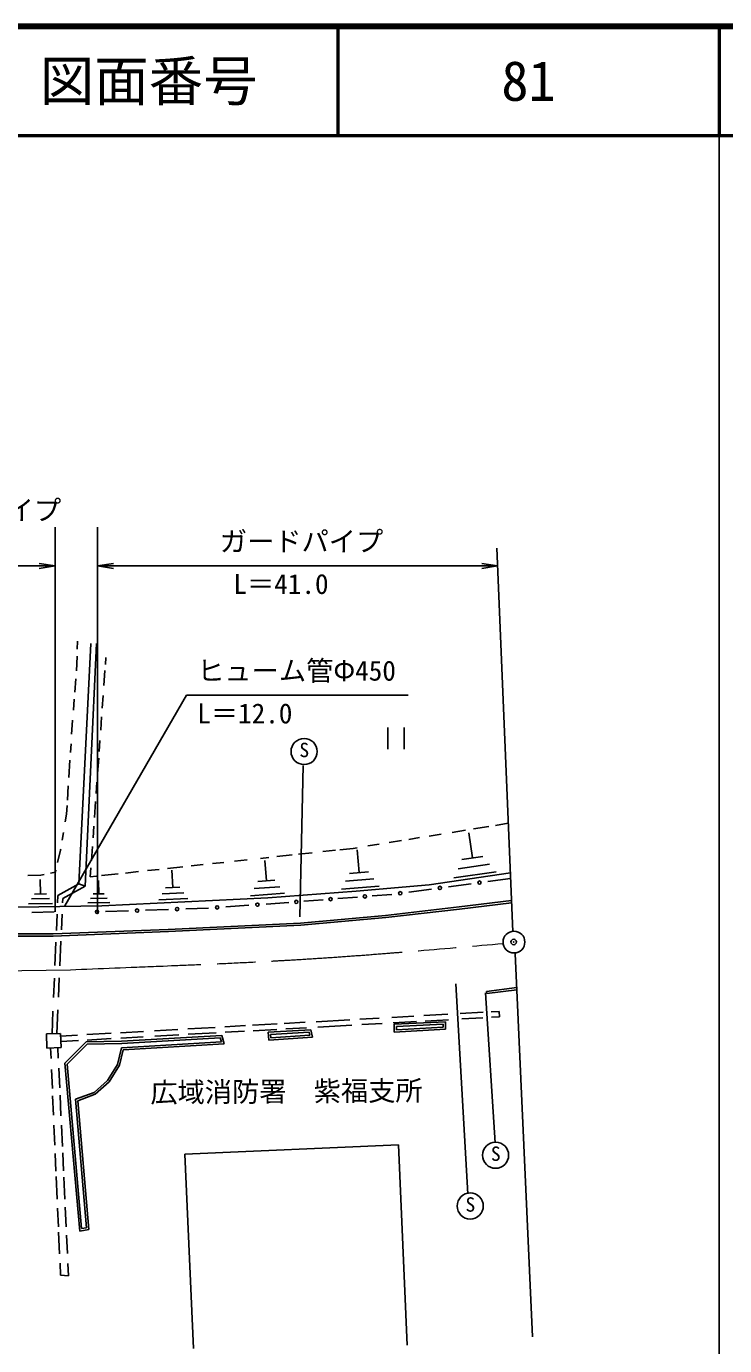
# Model space of a CAD drawing. Units: millimetres, scale not verified. Extents: x 40000 to 680000, y 20000 to 380000.
# Drawn here: x 515386 to 579500, y 258936 to 380000 of the extents above; entities that cross this region are included whole.
import ezdxf
from ezdxf.enums import TextEntityAlignment as Align

# ---------------------------------------------------------------- set-up
doc = ezdxf.new("R2010")
doc.units = ezdxf.units.MM
doc.header["$LTSCALE"] = 1000
doc.header["$PDMODE"] = 32
doc.header["$PDSIZE"] = 500
doc.linetypes.add('CHAIN', pattern=[18.5, 12, -1.5, 3.5, -1.5])
for name, color, linetype, lineweight in [('M-BGD', 7, 'Continuous', 25), ('M-BMK', 2, 'CHAIN', 13), ('M-BMK-SRVR', 3, 'Continuous', 25), ('M-STR-STR3', 7, 'Continuous', 25), ('M-STR-STRC', 7, 'Continuous', 25), ('M-TTL', 2, 'Continuous', 140), ('M-TTL-BAND', 7, 'Continuous', 25), ('M-TTL-LINE', 7, 'Continuous', 50), ('M-TTL-TXT', 7, 'Continuous', 13)]:
    doc.layers.add(name, color=color, linetype=linetype, lineweight=lineweight)
doc.layers.add('M-OTRS', color=6, linetype='Continuous')
doc.layers.add('M-STR-HTXT', color=7, linetype='Continuous')
doc.styles.add('ＭＳ ゴシック', font='')
doc.styles.get('ＭＳ ゴシック').set_extended_font_data('MS Gothic')

# ---------------------------------------------------------------- blocks, each defined once
blk = doc.blocks.new('open_arrow')
at = {"color": 0, "linetype": 'Continuous', "lineweight": -2}
blk.add_lwpolyline([(7.5, 1.25), (0, 0), (7.5, -1.25)], dxfattribs=at)

msp = doc.modelspace()

# ---------------------------------------------------------------- linework, layer by layer
at = {"layer": 'M-BGD'}
for p, q in [((520058, 322842), (520077, 323590)), ((521303, 323377), (520191, 301298)), ((521836, 323377), (520770, 301105)), ((520024, 321512), (520042, 322202)), ((522688, 322098), (522641, 321432)), ((519976, 320867), (520024, 321512)), ((522603, 320898), (522503, 319501)), ((519827, 318899), (519920, 320126)), ((522439, 318611), (522356, 317441)), ((519703, 317257), (519779, 318263)), ((519598, 315864), (519634, 316344)), ((522299, 316649), (522211, 315411)), ((519545, 315057), (519598, 315864)), ((548583, 313656), (548583, 315656)), ((550083, 315656), (550083, 313656)), ((519435, 313366), (519486, 314155)), ((522143, 314457), (522072, 313465)), ((519284, 311057), (519389, 312673)), ((522027, 312832), (521927, 311435)), ((519149, 308991), (519235, 310314)), ((521871, 310651), (521795, 309595)), ((521743, 308856), (521639, 307410)), ((518953, 307017), (519065, 307712)), ((519065, 307712), (519118, 308514)), ((521582, 306615), (521506, 305547)), ((556428, 306352), (557835, 306579)), ((558448, 306678), (559638, 306870)), ((518681, 305330), (518792, 306022)), ((548704, 305104), (549836, 305287)), ((550511, 305396), (551470, 305551)), ((552369, 305696), (553486, 305877)), ((554471, 306036), (555692, 306233)), ((556001, 305999), (556351, 303689)), ((518260, 303257), (518532, 304408)), ((518532, 304408), (518546, 304490)), ((521449, 304752), (521357, 303457)), ((538376, 303810), (539787, 303962)), ((540383, 304027), (541629, 304162)), ((542605, 304267), (543758, 304392)), ((544163, 304436), (545387, 304568)), ((545387, 304568), (545745, 304626)), ((545751, 304419), (545931, 302349)), ((546740, 304787), (547787, 304956)), ((521308, 302771), (521250, 301957)), ((528338, 302724), (529766, 302878)), ((530526, 302961), (531621, 303079)), ((532481, 303172), (533511, 303284)), ((534482, 303389), (535669, 303517)), ((536873, 303647), (537652, 303731)), ((537291, 303459), (537431, 301589)), ((557911, 303129), (555021, 302699)), ((557311, 303829), (555381, 303539)), ((515511, 302075), (516721, 302117)), ((516651, 301719), (516671, 300389)), ((516721, 302117), (517018, 302177)), ((517612, 302295), (518053, 302384)), ((518053, 302384), (518099, 302577)), ((521250, 301957), (521839, 302021)), ((522011, 301609), (522031, 300399)), ((522283, 302069), (523810, 302234)), ((524482, 302307), (525684, 302437)), ((526496, 302525), (527578, 302642)), ((528741, 302579), (528821, 300979)), ((538211, 301639), (536651, 301529)), ((547291, 301769), (544701, 301549)), ((546791, 302419), (545071, 302269)), ((552367, 301211), (559829, 302325)), ((558511, 302429), (554651, 301859)), ((559851, 301816), (557772, 301536)), ((517221, 300399), (516121, 300379)), ((518255, 299575), (518284, 300241)), ((518284, 300241), (520191, 301298)), ((518723, 299969), (520770, 301105)), ((520191, 301298), (520770, 301105)), ((522531, 300399), (521521, 300389)), ((529851, 300499), (527851, 300399)), ((529491, 301009), (528151, 300949)), ((539081, 300449), (535961, 300219)), ((538651, 301049), (536311, 300879)), ((537554, 300039), (545653, 300625)), ((547781, 301109), (544321, 300819)), ((545653, 300625), (552367, 301211)), ((548938, 300349), (547140, 300207)), ((552576, 300838), (550497, 300559)), ((556213, 301327), (554135, 301048)), ((505478, 299027), (522315, 299293)), ((517791, 299519), (515581, 299489)), ((517511, 299959), (515851, 299939)), ((518706, 299576), (518723, 299969)), ((523051, 299599), (521031, 299569)), ((522791, 299999), (521281, 299979)), ((522315, 299293), (537554, 300039)), ((530201, 299979), (527541, 299849)), ((532114, 299092), (530013, 299019)), ((535807, 299349), (533697, 299202)), ((539500, 299605), (537390, 299459)), ((542646, 299853), (540848, 299712)), ((545792, 300101), (543994, 299960)), ((548372, 298415), (555118, 299196)), ((555118, 299196), (559937, 299769)), ((555141, 298997), (559945, 299569)), ((517931, 298733), (515881, 298691)), ((518146, 297037), (518210, 298518)), ((518599, 297084), (518661, 298539)), ((524762, 298836), (522661, 298763)), ((528438, 298964), (526337, 298891)), ((540560, 297704), (548372, 298415)), ((540574, 297505), (548392, 298216)), ((548392, 298216), (555141, 298997)), ((508036, 296710), (517836, 296710)), ((517836, 296710), (528417, 297136)), ((517840, 296510), (528425, 296937)), ((528417, 297136), (540560, 297704)), ((528425, 296937), (540574, 297505)), ((508037, 296510), (517840, 296510)), ((518008, 293809), (518100, 295953)), ((518457, 293787), (518554, 296044)), ((517883, 290886), (517958, 292652)), ((518334, 290907), (518410, 292681)), ((560408, 291797), (557642, 291437)), ((557642, 291437), (557668, 291238)), ((560433, 291598), (557668, 291238)), ((517740, 287562), (517829, 289640)), ((518191, 287579), (518285, 289758)), ((555221, 289407), (557332, 289525)), ((558056, 289566), (558812, 289608)), ((558812, 289608), (558840, 289109)), ((530207, 288001), (532708, 288141)), ((533601, 288191), (535494, 288298)), ((536137, 288334), (538402, 288461)), ((539062, 288498), (540971, 288606)), ((541988, 288663), (545084, 288837)), ((542155, 288171), (545257, 288346)), ((546004, 288888), (547792, 288989)), ((546190, 288398), (548055, 288503)), ((548933, 289053), (550962, 289167)), ((549073, 288560), (551211, 288680)), ((553871, 288654), (549172, 288422)), ((549172, 288422), (549172, 287689)), ((553671, 288444), (549372, 288231)), ((549372, 288231), (549372, 287902)), ((549372, 287902), (553671, 288173)), ((551872, 289218), (554078, 289342)), ((552012, 288725), (554157, 288846)), ((553671, 288173), (553671, 288444)), ((553871, 287985), (553871, 288654)), ((555362, 288914), (557285, 289022)), ((558082, 289067), (558840, 289109)), ((517228, 287542), (518475, 287590)), ((517228, 287542), (517278, 286247)), ((518569, 286297), (518519, 287592)), ((518529, 287344), (520090, 287432)), ((518557, 286845), (520165, 286935)), ((520943, 287480), (523170, 287605)), ((520962, 286980), (523185, 287105)), ((524043, 287654), (526139, 287772)), ((524046, 287154), (526111, 287270)), ((533328, 287393), (524131, 286868)), ((533180, 287185), (524139, 286669)), ((527142, 287828), (529298, 287950)), ((527174, 287329), (529394, 287454)), ((530252, 287502), (532815, 287646)), ((533290, 286809), (533180, 287185)), ((533552, 286625), (533328, 287393)), ((533631, 287692), (535428, 287793)), ((536198, 287837), (538373, 287959)), ((541506, 287910), (537601, 287688)), ((537601, 287688), (537642, 286979)), ((537642, 286979), (541651, 287244)), ((541347, 287700), (537812, 287499)), ((537812, 287499), (537830, 287192)), ((537830, 287192), (541406, 287429)), ((539207, 288006), (541109, 288113)), ((541406, 287429), (541347, 287700)), ((541651, 287244), (541506, 287910)), ((549172, 287689), (553871, 287985)), ((517278, 286247), (518569, 286297)), ((517608, 286260), (517651, 285290)), ((518312, 285323), (518278, 286286)), ((520879, 286804), (518926, 284851)), ((520963, 286606), (519133, 284776)), ((524131, 286868), (520879, 286804)), ((524139, 286669), (520963, 286606)), ((523748, 284745), (524107, 286262)), ((523935, 284666), (524268, 286071)), ((524107, 286262), (533290, 286809)), ((524268, 286071), (533552, 286625)), ((518926, 284851), (520283, 269445)), ((519133, 284776), (520463, 269681)), ((522825, 283274), (523748, 284745)), ((522979, 283144), (523935, 284666)), ((517695, 284287), (517772, 282526)), ((518448, 282599), (518365, 284386)), ((519900, 281538), (521605, 282179)), ((521605, 282179), (522825, 283274)), ((521710, 282005), (522979, 283144)), ((517801, 281861), (517880, 280069)), ((518566, 280031), (518479, 281928)), ((520901, 269759), (519900, 281538)), ((520112, 281404), (521710, 282005)), ((521115, 269594), (520112, 281404)), ((517920, 279159), (518000, 277323)), ((518697, 277203), (518606, 279164)), ((529939, 276502), (549556, 277363)), ((550363, 258967), (549556, 277363)), ((518034, 276554), (518105, 274932)), ((518800, 274966), (518723, 276628)), ((530721, 258679), (529939, 276502)), ((518126, 274453), (518217, 272369)), ((518920, 272371), (518826, 274391)), ((518253, 271558), (518329, 269836)), ((519037, 269833), (518953, 271652)), ((518349, 269361), (518437, 267367)), ((519149, 267389), (519072, 269068)), ((520283, 269445), (521115, 269594)), ((520463, 269681), (520901, 269759)), ((518475, 266491), (518523, 265403)), ((519243, 265355), (519192, 266463)), ((518523, 265403), (519243, 265355))]:
    msp.add_line(p, q, dxfattribs=at)
for centre in [(556993, 301432), (546466, 300154), (549718, 300454), (553355, 300943), (529225, 298992), (532905, 299147), (536598, 299404), (540174, 299659), (543320, 299906), (521873, 298735), (525549, 298863)]:
    msp.add_circle(centre, 150, dxfattribs=at)
at = {"layer": 'M-BMK'}
msp.add_line((472248, 292739), (519426, 293436), dxfattribs=at)
msp.add_open_spline([(519426, 293436), (522140, 293542), (524854, 293647), (527568, 293757), (531651, 293921), (535734, 294093), (539814, 294334), (542709, 294504), (545602, 294710), (548493, 294939), (548975, 294977), (549456, 295016), (549938, 295056), (550420, 295096), (550902, 295136), (551383, 295177), (553978, 295396), (556573, 295615), (559168, 295834)], degree=3, knots=[0, 0, 0, 0, 1, 1, 1, 2, 2, 2, 3, 3, 3, 4, 4, 4, 5, 5, 5, 6, 6, 6, 6], dxfattribs=at)
at = {"layer": 'M-BMK-SRVR'}
for p, q in [((560055, 296948), (558577, 332121)), ((560266, 294916), (561866, 259750))]:
    msp.add_line(p, q, dxfattribs=at)
msp.add_circle((560159, 295971), 1000, dxfattribs=at)
at = {"layer": 'M-OTRS'}
msp.add_point((560131, 295979), dxfattribs=at)
at = {"layer": 'M-STR-STR3'}
for p, q in [((518018, 298735), (518018, 334040)), ((521930, 298597), (521930, 334040)), ((504204, 330482), (518018, 330482)), ((521930, 330482), (558646, 330482)), ((518925, 299282), (530091, 318623)), ((530091, 318623), (550451, 318623))]:
    msp.add_line(p, q, dxfattribs=at)
at = {"layer": 'M-STR-STRC'}
for p, q in [((540802, 312181), (540501, 298273)), ((555927, 272862), (554814, 292136)), ((558427, 277532), (557545, 291297))]:
    msp.add_line(p, q, dxfattribs=at)
for centre in [(540888, 313456), (558469, 276409), (556139, 271748)]:
    msp.add_circle(centre, 1200, dxfattribs=at)
at = {"layer": 'M-TTL'}
msp.add_line((680000, 380000), (40000, 380000), dxfattribs=at)
at = {"layer": 'M-TTL-BAND'}
msp.add_line((579000, 20000), (579000, 370000), dxfattribs=at)
at = {"layer": 'M-TTL-LINE'}
for p, q in [((543997, 380000), (543997, 370000)), ((579000, 380000), (579000, 370000)), ((40000, 370000), (680000, 370000))]:
    msp.add_line(p, q, dxfattribs=at)

# ---------------------------------------------------------------- block references
at = {"layer": 'M-STR-STR3', "xscale": 193, "yscale": 193, "rotation": 180}
for p in [(518018, 330482), (558646, 330482)]:
    msp.add_blockref('open_arrow', p, dxfattribs=at)
at = {"layer": 'M-STR-STR3', "xscale": 193, "yscale": 193}
msp.add_blockref('open_arrow', (521930, 330482), dxfattribs=at)

# ---------------------------------------------------------------- texts
at = {"layer": 'M-STR-HTXT', "style": 'ＭＳ ゴシック'}
msp.add_text('広域消防署\u3000紫福支所', height=1833, rotation=0.439, dxfattribs=at).set_placement((526770, 282163), align=Align.MIDDLE_LEFT)
at = {"layer": 'M-STR-STR3', "style": 'ＭＳ ゴシック'}
for s, p in [('ガードパイプ', (503582, 334132)), ('ガードパイプ', (533154, 331277)), ('L＝41.0', (534399, 327364)), ('ヒューム管Φ450', (531072, 319408)), ('L＝12.0', (531077, 315486))]:
    msp.add_text(s, height=1833, dxfattribs=at).set_placement(p, align=Align.BOTTOM_LEFT)
at = {"layer": 'M-STR-STRC', "style": 'ＭＳ ゴシック'}
for p in [(540455, 312540), (558036, 275492), (555706, 270831)]:
    msp.add_text('S', height=1320, dxfattribs=at).set_placement(p, align=Align.BOTTOM_LEFT)
at = {"layer": 'M-TTL-TXT', "style": 'ＭＳ ゴシック'}
for s, p in [('図面番号', (526622, 375000)), ('81', (561497, 375000))]:
    msp.add_text(s, height=3666, dxfattribs=at).set_placement(p, align=Align.MIDDLE_CENTER)

doc.saveas('drawing.dxf')
